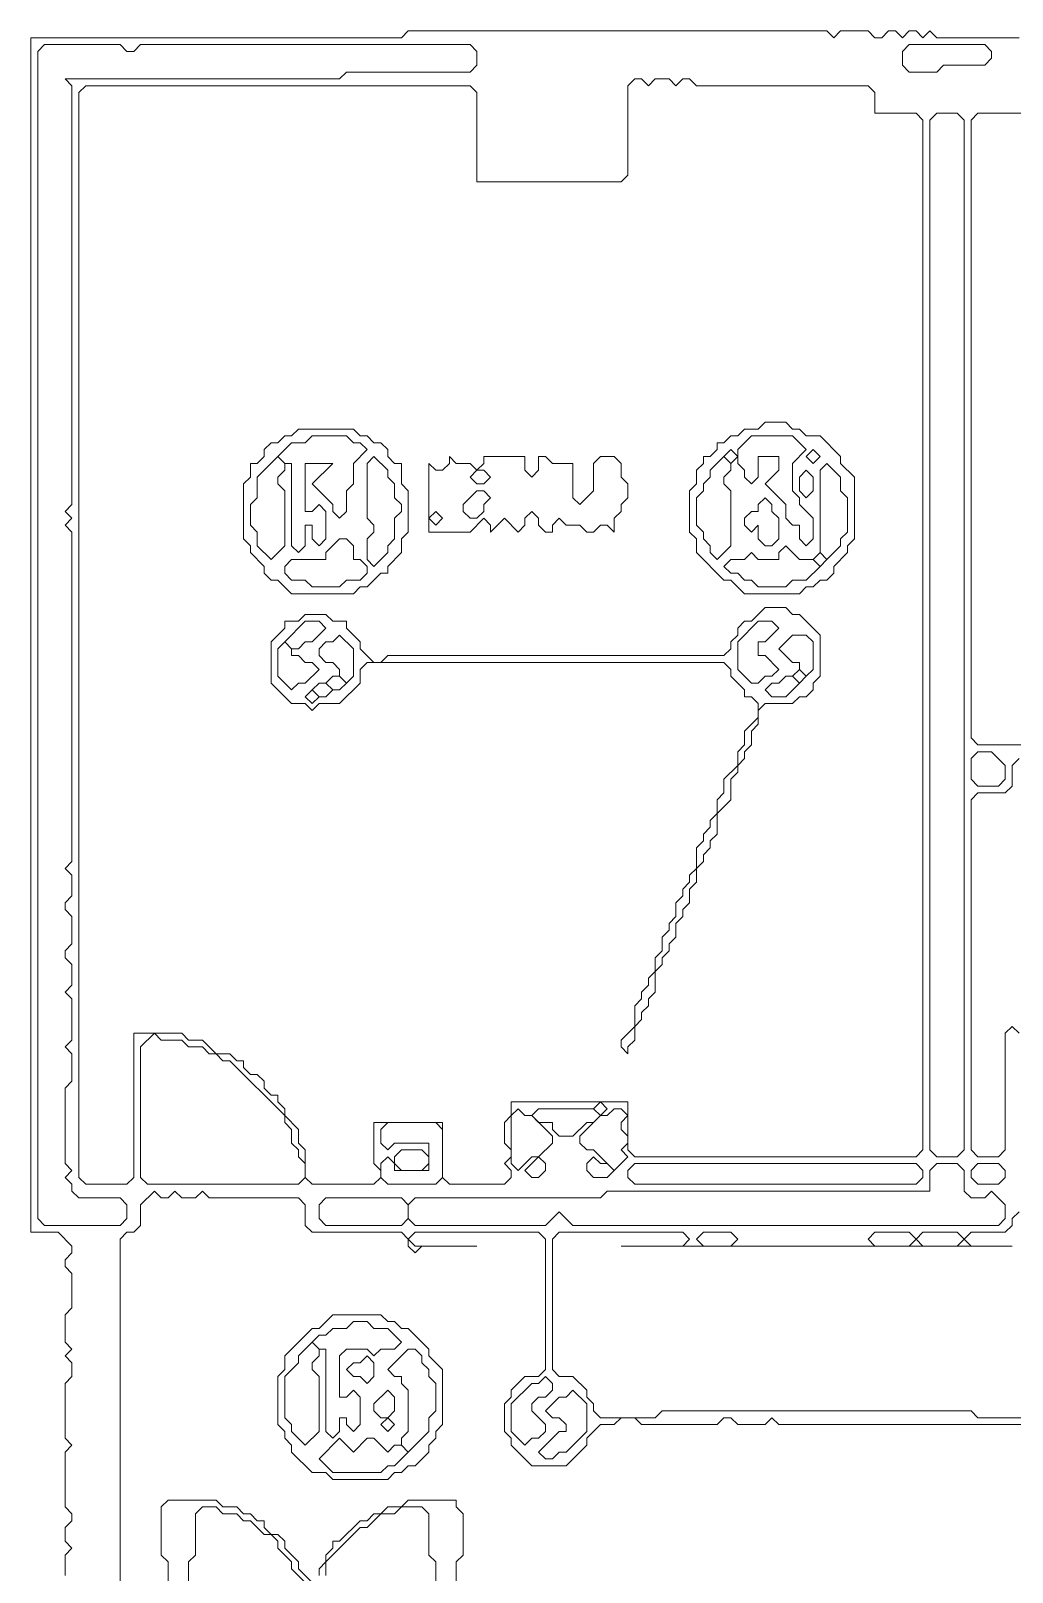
# Model space of a CAD drawing. Extents: x 4 to 2473, y 19 to 1752.
# Drawn here: x 650 to 793, y 1103.5 to 1328 of the extents above; entities that cross this region are included whole.
import ezdxf

# ---------------------------------------------------------------- set-up
doc = ezdxf.new("R2010")
doc.units = 0
doc.layers.add('TRACE_CURVE', color=3, linetype='Continuous', lineweight=0)
doc.layers.add('TRACE_TEXT_SYMBOL', color=6, linetype='Continuous', lineweight=0)

msp = doc.modelspace()

# ---------------------------------------------------------------- linework, layer by layer
at = {"layer": 'TRACE_CURVE', "color": 3}
for points in [[(782, 1327), (781, 1328), (780, 1327), (779, 1328), (778, 1328), (777, 1327), (776, 1328), (775, 1328), (774, 1327), (773, 1327), (772, 1328), (768, 1328), (767, 1327), (766, 1328), (705, 1328), (704, 1327), (650, 1327), (650, 1153), (654, 1153), (656, 1151), (656, 1150), (655, 1149), (655, 1148), (656, 1147), (656, 1142), (655, 1141), (655, 1137), (656, 1136), (655, 1135), (656, 1134), (656, 1132), (655, 1131), (655, 1123), (656, 1122), (655, 1121), (655, 1113), (656, 1112), (656, 1111), (655, 1110), (655, 1108), (656, 1107), (655, 1106), (655, 1103)], [(794, 1327), (782, 1327)], [(737, 1320), (738, 1321), (739, 1321), (740, 1320), (741, 1321), (743, 1321), (744, 1320), (745, 1321), (746, 1321), (747, 1320), (772, 1320), (773, 1319), (773, 1316), (779, 1316), (780, 1315), (780, 1165), (779, 1164), (738, 1164), (737, 1165), (737, 1172), (720, 1172), (720, 1170), (719, 1169), (719, 1166), (720, 1165), (720, 1164), (719, 1163), (720, 1162), (720, 1161), (719, 1160), (711, 1160), (710, 1161), (710, 1169), (700, 1169), (700, 1163), (701, 1162), (701, 1161), (700, 1160), (691, 1160), (690, 1161), (690, 1165), (689, 1166), (689, 1168), (687, 1170), (687, 1171), (686, 1172), (686, 1173), (685, 1173), (684, 1174), (684, 1175), (683, 1176), (682, 1176), (681, 1177), (681, 1178), (680, 1178), (679, 1179), (677, 1179), (675, 1181), (673, 1181), (672, 1182), (665, 1182), (665, 1161), (664, 1160), (658, 1160)], [(658, 1160), (657, 1161), (657, 1319), (658, 1320), (714, 1320), (715, 1319), (715, 1306), (736, 1306), (737, 1307), (737, 1320)], [(787, 1315), (788, 1316), (853, 1316)], [(854, 1257), (854, 1246), (853, 1245), (843, 1245), (842, 1244), (842, 1243), (843, 1242), (843, 1240), (844, 1239), (844, 1237), (848, 1233), (849, 1233), (850, 1232), (851, 1232), (852, 1231), (853, 1231), (854, 1230), (854, 1225), (853, 1224), (788, 1224), (787, 1225), (787, 1315)], [(794, 1182), (793, 1183), (792, 1182), (792, 1165), (791, 1164), (788, 1164), (787, 1165), (787, 1216), (788, 1217), (792, 1217), (793, 1218), (793, 1221), (794, 1222)], [(663, 1101), (663, 1152), (664, 1153), (665, 1153), (666, 1154), (666, 1157), (668, 1159), (669, 1158), (670, 1158), (671, 1159), (672, 1158), (674, 1158), (675, 1159), (676, 1158), (689, 1158), (690, 1157), (690, 1154), (691, 1153), (704, 1153), (705, 1152), (705, 1151), (706, 1150), (707, 1151), (715, 1151), (706, 1151), (705, 1152), (706, 1153), (724, 1153), (725, 1152), (725, 1133), (724, 1132), (722, 1132), (720, 1130), (720, 1129)], [(802, 1126), (788, 1126), (787, 1127), (742, 1127), (741, 1126), (733, 1126), (732, 1127), (732, 1128), (731, 1129), (731, 1130), (729, 1132), (727, 1132), (726, 1133), (726, 1152), (727, 1153), (745, 1153), (746, 1152), (745, 1151), (736, 1151), (793, 1151), (787, 1151), (786, 1152), (787, 1153), (792, 1153), (793, 1154), (793, 1155), (794, 1156)], [(720, 1129), (719, 1128), (719, 1124), (720, 1123), (720, 1122), (723, 1119), (728, 1119), (731, 1122), (731, 1123), (733, 1125), (735, 1125), (736, 1126), (738, 1126), (739, 1125), (750, 1125), (751, 1126), (752, 1126), (753, 1125), (757, 1125), (758, 1126), (759, 1125), (872, 1125)], [(691, 1102), (689, 1104), (689, 1105), (687, 1107), (687, 1108), (686, 1109), (685, 1109), (684, 1110), (684, 1111), (683, 1111), (682, 1112), (681, 1112), (680, 1113), (678, 1113), (677, 1114), (670, 1114), (669, 1113), (669, 1106), (670, 1105), (670, 1101)], [(712, 1100), (712, 1105), (713, 1106), (713, 1112), (712, 1113), (712, 1114), (705, 1114), (704, 1113), (702, 1113), (701, 1112), (700, 1112), (699, 1111), (698, 1111)], [(673, 1097), (673, 1105), (674, 1106), (674, 1112)], [(674, 1112), (675, 1113), (677, 1113), (678, 1112), (680, 1112), (681, 1111), (682, 1111), (684, 1109), (685, 1109), (686, 1108), (686, 1107), (688, 1105), (688, 1104), (690, 1102)], [(693, 1103), (693, 1105), (698, 1110), (699, 1110), (701, 1112), (703, 1112), (704, 1113), (707, 1113), (708, 1112), (708, 1106), (709, 1105), (709, 1093)], [(698, 1111), (695, 1108), (694, 1108), (694, 1107), (693, 1106), (693, 1105), (692, 1104), (692, 1103)]]:
    msp.add_lwpolyline(points, dxfattribs=at)
for points in [[(651, 1325), (652, 1326), (663, 1326), (664, 1325), (665, 1325), (666, 1326), (714, 1326), (715, 1325), (715, 1323), (714, 1322), (696, 1322), (695, 1321), (655, 1321), (656, 1320), (656, 1259), (655, 1258), (656, 1257), (655, 1256), (656, 1255), (656, 1207), (655, 1206), (656, 1205), (656, 1202), (655, 1201), (655, 1200), (656, 1199), (656, 1195), (655, 1194), (655, 1193), (656, 1192), (656, 1189), (655, 1188), (656, 1187), (656, 1181), (655, 1180), (656, 1179), (656, 1175), (655, 1174), (655, 1163), (656, 1162), (655, 1161), (656, 1160), (656, 1159), (657, 1158), (663, 1158), (664, 1157), (664, 1155), (663, 1154), (652, 1154), (651, 1155)], [(777, 1325), (778, 1326), (789, 1326), (790, 1325), (790, 1324), (789, 1323), (783, 1323), (782, 1322), (778, 1322), (777, 1323)], [(781, 1315), (782, 1316), (785, 1316), (786, 1315), (786, 1165), (785, 1164), (782, 1164), (781, 1165)], [(787, 1222), (788, 1223), (790, 1223), (792, 1221), (792, 1219), (791, 1218), (788, 1218), (787, 1219)], [(668, 1182), (669, 1181), (672, 1181), (673, 1180), (675, 1180), (676, 1179), (677, 1179), (678, 1178), (679, 1178), (687, 1170), (687, 1169), (688, 1168), (688, 1166), (689, 1165), (689, 1164), (690, 1163), (690, 1161), (689, 1160), (667, 1160), (666, 1161), (666, 1180)], [(732, 1171), (733, 1172), (734, 1171), (733, 1170)], [(720, 1170), (721, 1171), (722, 1170), (723, 1170), (726, 1167), (726, 1166), (724, 1164), (723, 1164), (721, 1162), (720, 1163)], [(723, 1170), (724, 1171), (732, 1171), (733, 1170), (732, 1169), (731, 1169), (729, 1167), (727, 1167), (726, 1168), (726, 1169), (724, 1169)], [(734, 1170), (735, 1171), (736, 1171), (737, 1170), (736, 1169), (736, 1168), (737, 1167), (737, 1166), (736, 1165), (737, 1164), (735, 1162), (732, 1165), (731, 1165), (730, 1166), (730, 1167), (733, 1170)], [(701, 1168), (702, 1169), (709, 1169), (710, 1168), (710, 1161), (709, 1160), (702, 1160), (701, 1161), (701, 1163), (702, 1164), (703, 1163), (703, 1162), (708, 1162), (708, 1166), (703, 1166), (702, 1165), (701, 1166)], [(703, 1164), (704, 1165), (707, 1165), (708, 1164), (708, 1163), (707, 1162), (704, 1162), (703, 1163)], [(781, 1162), (782, 1163), (785, 1163), (786, 1162), (786, 1159), (787, 1158), (789, 1158), (790, 1159), (792, 1157), (792, 1155), (791, 1154), (729, 1154), (727, 1156), (725, 1154), (706, 1154), (705, 1155), (705, 1157), (706, 1158), (733, 1158), (734, 1159), (781, 1159)], [(724, 1164), (725, 1163), (725, 1162), (724, 1161), (723, 1161), (722, 1162)], [(731, 1163), (732, 1164), (733, 1163), (734, 1163), (735, 1162), (734, 1161), (732, 1161), (731, 1162)], [(737, 1162), (738, 1163), (779, 1163), (780, 1162), (780, 1161), (779, 1160), (738, 1160), (737, 1161)], [(787, 1162), (788, 1163), (791, 1163), (792, 1162), (792, 1161), (791, 1160), (788, 1160), (787, 1161)], [(692, 1157), (693, 1158), (704, 1158), (705, 1157), (705, 1155), (704, 1154), (693, 1154), (692, 1155)], [(747, 1152), (748, 1153), (752, 1153), (753, 1152), (752, 1151), (748, 1151)], [(772, 1152), (773, 1153), (778, 1153), (779, 1152), (778, 1151), (773, 1151)], [(779, 1152), (780, 1153), (785, 1153), (786, 1152), (785, 1151), (780, 1151)], [(724, 1131), (725, 1132), (726, 1131), (726, 1130), (725, 1129), (724, 1129), (723, 1128), (723, 1127), (725, 1125), (725, 1124), (724, 1123), (723, 1123), (722, 1122), (720, 1124), (720, 1128), (723, 1131)], [(728, 1129), (729, 1130), (731, 1128), (731, 1124), (728, 1121), (727, 1121), (726, 1120), (725, 1120), (724, 1121), (727, 1124), (728, 1124), (728, 1125), (727, 1126), (726, 1126), (725, 1127), (727, 1129)]]:
    msp.add_lwpolyline(points, close=True, dxfattribs=at)
at = {"layer": 'TRACE_TEXT_SYMBOL', "color": 6}
for points in [[(757, 1271), (756, 1270), (754, 1270), (753, 1269), (752, 1269), (751, 1268), (750, 1268), (750, 1267), (749, 1266), (748, 1266), (748, 1265), (747, 1264), (747, 1262), (746, 1261), (746, 1255), (747, 1254), (747, 1252), (751, 1248), (752, 1248), (754, 1246), (762, 1246), (763, 1247), (764, 1247), (765, 1248), (766, 1248), (767, 1249), (767, 1250), (769, 1252), (769, 1253), (770, 1254), (770, 1263), (768, 1265), (768, 1266), (765, 1269), (763, 1269), (762, 1270), (761, 1270), (760, 1271)], [(689, 1270), (688, 1269), (687, 1269), (686, 1268), (685, 1268), (684, 1267), (684, 1266), (683, 1265), (682, 1265), (682, 1263), (681, 1262), (681, 1254), (682, 1253), (682, 1252), (684, 1250), (684, 1249), (685, 1248), (686, 1248), (688, 1246), (697, 1246), (698, 1247), (699, 1247), (701, 1249), (702, 1249), (702, 1250), (704, 1252), (704, 1254), (705, 1255), (705, 1261), (704, 1262), (704, 1265), (703, 1265), (702, 1266), (702, 1267), (701, 1268), (700, 1268), (699, 1269), (698, 1269), (697, 1270)], [(690, 1268), (691, 1269), (696, 1269), (697, 1268), (698, 1268), (699, 1267), (697, 1265), (697, 1262), (696, 1261), (696, 1258), (695, 1257), (694, 1258), (694, 1259), (691, 1262), (694, 1265), (690, 1265), (690, 1258), (691, 1258), (692, 1259), (693, 1258), (693, 1254), (692, 1253), (691, 1254), (691, 1256), (690, 1256), (690, 1253), (689, 1252), (688, 1253), (688, 1265), (687, 1265), (686, 1266), (688, 1268)], [(755, 1269), (761, 1269), (763, 1267), (761, 1265), (761, 1261), (762, 1260), (762, 1259), (764, 1257), (764, 1254), (763, 1253), (762, 1254), (762, 1256), (761, 1256), (760, 1257), (760, 1259), (757, 1262), (759, 1264), (759, 1266), (756, 1266), (756, 1263), (755, 1262), (754, 1263), (754, 1264), (753, 1265), (753, 1267)], [(751, 1266), (752, 1267), (753, 1266), (752, 1265)], [(763, 1266), (764, 1267), (765, 1266), (764, 1265)], [(686, 1266), (687, 1265), (687, 1264), (686, 1263), (686, 1262), (687, 1261), (687, 1253), (685, 1251), (683, 1253), (683, 1255), (682, 1256), (682, 1259), (683, 1260), (683, 1263)], [(699, 1265), (700, 1266), (702, 1264), (702, 1263), (703, 1262), (703, 1260), (704, 1259), (704, 1258), (703, 1257), (703, 1254), (702, 1253), (702, 1252), (700, 1250), (699, 1251), (699, 1254), (700, 1255), (700, 1256), (699, 1257)], [(711, 1266), (711, 1265), (710, 1264), (709, 1264), (708, 1265), (708, 1255), (714, 1255), (716, 1257), (717, 1256), (717, 1255), (719, 1257), (721, 1255), (722, 1256), (722, 1257), (723, 1258), (724, 1257), (724, 1256), (725, 1255), (726, 1255), (726, 1256), (727, 1257), (728, 1256), (730, 1256), (731, 1255), (732, 1255), (733, 1256), (734, 1256), (735, 1255), (735, 1257), (736, 1258), (736, 1259), (737, 1260), (737, 1262), (736, 1263), (736, 1265), (735, 1266), (733, 1266), (732, 1265), (732, 1261), (730, 1259), (729, 1260), (729, 1265), (726, 1265), (725, 1266), (724, 1266), (724, 1264), (723, 1263), (722, 1264), (722, 1266), (716, 1266), (716, 1265), (715, 1264), (714, 1265), (712, 1265)], [(714, 1263), (715, 1264), (716, 1264), (717, 1263), (716, 1262), (715, 1262)], [(751, 1266), (752, 1265), (752, 1264), (751, 1263), (751, 1262), (752, 1261), (752, 1253), (750, 1251), (749, 1252), (749, 1253), (748, 1254), (748, 1255), (747, 1256), (747, 1260), (748, 1261), (748, 1262), (749, 1263), (749, 1264)], [(762, 1263), (763, 1264), (764, 1263), (764, 1261), (763, 1260), (762, 1261)], [(765, 1264), (766, 1265), (768, 1263), (768, 1261), (769, 1260), (769, 1255), (768, 1254), (768, 1253), (766, 1251), (765, 1252)], [(715, 1261), (716, 1261), (717, 1260), (716, 1259), (716, 1258), (715, 1257), (714, 1257), (713, 1258), (713, 1259)], [(756, 1259), (757, 1260), (758, 1259), (758, 1258), (759, 1257), (759, 1254), (758, 1253), (757, 1253), (756, 1254), (756, 1256), (755, 1255), (754, 1256), (754, 1257), (755, 1258), (756, 1258)], [(708, 1257), (709, 1258), (710, 1257), (709, 1256)], [(695, 1254), (696, 1254), (697, 1253), (697, 1251), (698, 1251), (699, 1250), (699, 1249), (698, 1248), (696, 1248), (695, 1247), (691, 1247), (690, 1248), (688, 1248), (687, 1249), (687, 1250), (688, 1251), (693, 1251), (693, 1252)], [(759, 1252), (760, 1253), (762, 1251), (764, 1251), (765, 1250), (763, 1248), (761, 1248), (760, 1247), (756, 1247), (755, 1248), (754, 1248), (753, 1249), (752, 1249), (751, 1250), (752, 1251), (754, 1251), (755, 1252), (756, 1251), (759, 1251)], [(764, 1251), (765, 1252), (766, 1251), (765, 1250)], [(690, 1242), (692, 1242), (693, 1241), (691, 1239), (690, 1239), (689, 1238), (688, 1238), (687, 1239)], [(756, 1242), (758, 1242), (759, 1241), (757, 1239), (756, 1239), (756, 1237), (757, 1237), (759, 1235), (758, 1234), (757, 1234), (756, 1233), (755, 1233), (753, 1235), (753, 1239)], [(694, 1239), (695, 1240), (697, 1238), (697, 1234), (696, 1233), (695, 1234), (695, 1235), (694, 1236), (693, 1236), (692, 1237), (692, 1238), (693, 1239)], [(761, 1240), (763, 1240), (764, 1239), (764, 1235), (763, 1234), (762, 1235), (762, 1236), (761, 1236), (759, 1238)], [(686, 1238), (687, 1239), (688, 1238), (688, 1237), (689, 1237), (690, 1236), (691, 1236), (692, 1235), (690, 1233), (689, 1233), (688, 1232), (686, 1234)], [(761, 1234), (762, 1235), (763, 1234), (762, 1233)], [(691, 1232), (692, 1233), (693, 1233), (694, 1232), (693, 1231), (692, 1231)], [(693, 1233), (694, 1234), (695, 1234), (696, 1233), (695, 1232), (694, 1232)], [(759, 1233), (760, 1234), (761, 1234), (762, 1233), (760, 1231), (758, 1231), (757, 1232), (758, 1233)], [(690, 1231), (691, 1232), (692, 1231), (691, 1230)], [(694, 1141), (692, 1139), (691, 1139), (687, 1135), (687, 1133), (686, 1132), (686, 1125), (687, 1124), (687, 1123), (688, 1122), (688, 1121), (691, 1118), (693, 1118), (694, 1117), (702, 1117), (703, 1118), (704, 1118), (705, 1119), (706, 1119), (708, 1121), (708, 1122), (709, 1123), (709, 1124), (710, 1125), (710, 1133), (708, 1135), (708, 1136), (705, 1139), (704, 1139), (703, 1140), (702, 1140), (701, 1141)], [(696, 1139), (697, 1140), (699, 1140), (700, 1139), (702, 1139), (704, 1137), (703, 1136), (701, 1136), (700, 1135), (699, 1136), (696, 1136), (695, 1135), (695, 1129), (696, 1129), (697, 1130), (698, 1129), (698, 1125), (697, 1124), (696, 1125), (696, 1126), (695, 1126), (695, 1124), (694, 1123), (693, 1124), (693, 1136), (692, 1136), (691, 1137), (692, 1138), (693, 1138), (694, 1139)], [(691, 1137), (692, 1136), (692, 1135), (691, 1134), (691, 1133), (692, 1132), (692, 1124), (690, 1122), (688, 1124), (688, 1125), (687, 1126), (687, 1132), (689, 1134), (689, 1135)], [(705, 1136), (706, 1136), (707, 1135), (707, 1134), (708, 1133), (708, 1132), (709, 1131), (709, 1127), (708, 1126), (708, 1124), (705, 1121), (704, 1122), (704, 1123), (705, 1124), (705, 1130), (704, 1131), (704, 1132), (703, 1132), (702, 1133)], [(698, 1134), (699, 1135), (700, 1134), (700, 1132), (699, 1131), (698, 1132), (697, 1132), (696, 1133), (697, 1134)], [(702, 1130), (703, 1129), (703, 1127), (702, 1126), (701, 1126), (700, 1127), (700, 1128)], [(701, 1125), (702, 1126), (703, 1125), (702, 1124)], [(695, 1123), (697, 1121), (699, 1123), (700, 1123), (702, 1121), (703, 1122), (704, 1122), (705, 1121), (703, 1119), (702, 1119), (701, 1118), (694, 1118), (692, 1120)]]:
    msp.add_lwpolyline(points, close=True, dxfattribs=at)
for points in [[(757, 1244), (755, 1242), (754, 1242), (753, 1241), (753, 1240), (752, 1239), (752, 1238), (751, 1237), (702, 1237), (701, 1236), (700, 1236), (698, 1238), (698, 1239), (696, 1241), (696, 1242), (694, 1242), (693, 1243), (690, 1243), (689, 1242), (687, 1242), (687, 1241), (685, 1239), (685, 1233), (688, 1230), (690, 1230), (691, 1229), (692, 1230), (695, 1230), (698, 1233), (698, 1235), (699, 1236), (751, 1236), (752, 1235), (752, 1234), (754, 1232), (754, 1231), (755, 1231), (756, 1230), (756, 1228), (754, 1226), (754, 1224), (753, 1223), (753, 1221), (751, 1219), (751, 1217), (750, 1216), (750, 1214), (749, 1213), (749, 1212), (748, 1211), (748, 1210), (747, 1209), (747, 1206), (746, 1205), (746, 1204), (745, 1203), (745, 1202), (744, 1201), (744, 1199), (743, 1198), (743, 1197), (742, 1196), (742, 1194), (741, 1193)], [(741, 1193), (741, 1191), (740, 1190), (740, 1189), (739, 1188), (739, 1187), (738, 1186), (738, 1183), (736, 1181), (736, 1180), (737, 1179), (737, 1180), (738, 1181), (738, 1183), (739, 1184), (739, 1185), (740, 1186), (740, 1187), (741, 1188), (741, 1191), (742, 1192), (742, 1193), (743, 1194), (743, 1195), (744, 1196), (744, 1198), (745, 1199), (745, 1200), (746, 1201), (746, 1203), (747, 1204), (747, 1206), (748, 1207), (748, 1208), (749, 1209), (749, 1210), (750, 1211), (750, 1214), (752, 1216), (752, 1219), (753, 1220), (753, 1221), (754, 1222), (754, 1223), (755, 1224), (755, 1226), (756, 1227), (756, 1229), (757, 1230), (761, 1230), (762, 1231), (763, 1231), (764, 1232), (764, 1233), (765, 1234), (765, 1240), (762, 1243), (761, 1243), (760, 1244), (757, 1244)]]:
    msp.add_lwpolyline(points, dxfattribs=at)

doc.saveas('drawing.dxf')
